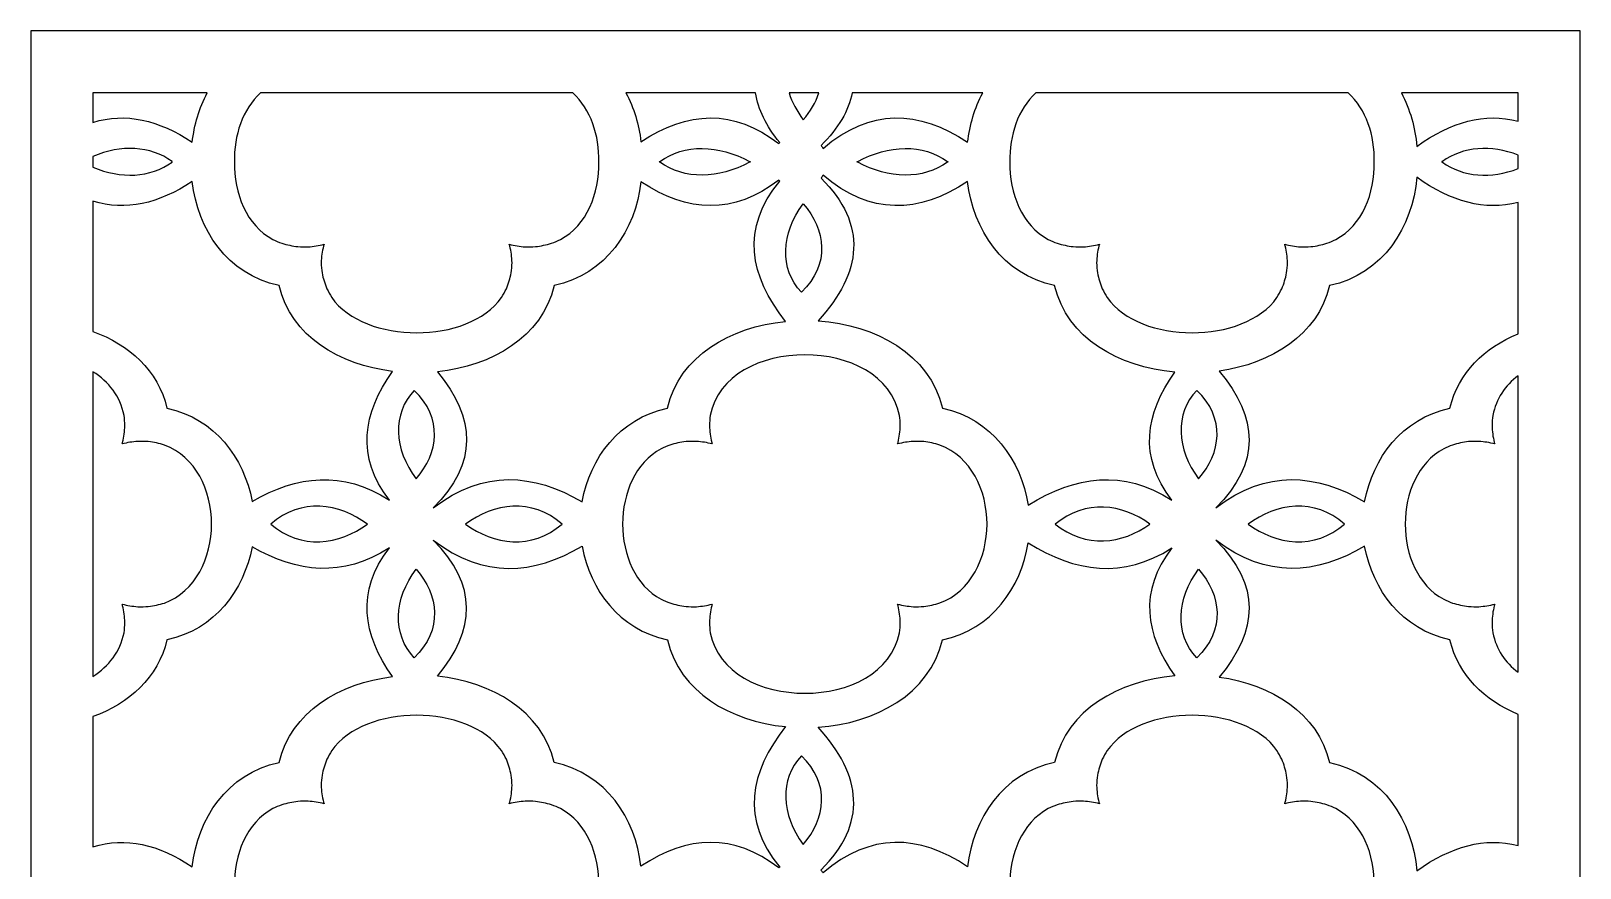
# Model space of a CAD drawing. Header units: centimetres. Extents: x -9.9 to 6, y -14 to 13.8.
# Drawn here: x -9.92 to -2.83, y 10.01 to 13.85 of the extents above; entities that cross this region are included whole.
import ezdxf

# ---------------------------------------------------------------- set-up
doc = ezdxf.new("R2010")
doc.units = ezdxf.units.CM
doc.header["$MEASUREMENT"] = 0
doc.layers.add('layer 1', color=7, linetype='Continuous')

msp = doc.modelspace()

# ---------------------------------------------------------------- linework, layer by layer
at = {"layer": 'layer 1', "color": 177}
for points, knots in [([(-9.92292, 13.84713), (-9.92292, 13.84713), (-2.82795, 13.84713), (-2.82795, 13.84713), (-2.82795, 13.84713), (-2.82795, 13.84713), (-2.82795, -13.96511), (-2.82795, -13.96511), (-2.82795, -13.96511), (-2.82795, -13.96511), (-9.92292, -13.96511), (-9.92292, -13.96511), (-9.92292, -13.96511), (-9.92292, -13.96511), (-9.92292, 13.84713), (-9.92292, 13.84713)], [0, 0, 0, 0, 0.2, 0.2, 0.2, 0.2, 0.4, 0.4, 0.4, 0.4, 0.6, 0.6, 0.6, 0.6, 1, 1, 1, 1]), ([(-9.63911, 13.56333), (-9.63911, 13.56333), (-9.11519, 13.56333), (-9.11519, 13.56333), (-9.11519, 13.56333), (-9.15221, 13.4943), (-9.17522, 13.41681), (-9.18432, 13.33725), (-9.18432, 13.33725), (-9.33778, 13.43964), (-9.48951, 13.47495), (-9.63911, 13.42854), (-9.63911, 13.42854), (-9.63911, 13.42854), (-9.63911, 13.56333), (-9.63911, 13.56333)], [0, 0, 0, 0, 0.2, 0.2, 0.2, 0.2, 0.4, 0.4, 0.4, 0.4, 0.6, 0.6, 0.6, 0.6, 1, 1, 1, 1]), ([(-8.87182, 13.56333), (-8.87182, 13.56333), (-7.44113, 13.56333), (-7.44113, 13.56333), (-7.44113, 13.56333), (-7.3587, 13.48849), (-7.31904, 13.36741), (-7.32233, 13.24771), (-7.32233, 13.24771), (-7.31835, 13.10314), (-7.37696, 12.95656), (-7.49799, 12.89189), (-7.49799, 12.89189), (-7.51144, 12.88549), (-7.52459, 12.87997), (-7.53862, 12.87483), (-7.53862, 12.87483), (-7.56332, 12.86703), (-7.58637, 12.86211), (-7.61225, 12.85904), (-7.61225, 12.85904), (-7.62822, 12.85793), (-7.64348, 12.85755), (-7.65949, 12.85794), (-7.65949, 12.85794), (-7.68493, 12.85976), (-7.70778, 12.86343), (-7.73225, 12.86975), (-7.73225, 12.86975), (-7.73145, 12.86731), (-7.73065, 12.86483), (-7.72989, 12.86235), (-7.72989, 12.86235), (-7.72336, 12.83629), (-7.72017, 12.81228), (-7.71944, 12.78556), (-7.71944, 12.78556), (-7.71986, 12.76961), (-7.72108, 12.75448), (-7.72327, 12.73865), (-7.72327, 12.73865), (-7.72823, 12.71304), (-7.73518, 12.69031), (-7.74551, 12.66607), (-7.74551, 12.66607), (-7.75226, 12.65226), (-7.7594, 12.63937), (-7.76753, 12.62625), (-7.76753, 12.62625), (-7.91711, 12.41029), (-8.39608, 12.41055), (-8.54544, 12.62625), (-8.54544, 12.62625), (-8.55361, 12.63937), (-8.56074, 12.65226), (-8.56747, 12.66607), (-8.56747, 12.66607), (-8.5778, 12.69031), (-8.58476, 12.71304), (-8.58972, 12.73865), (-8.58972, 12.73865), (-8.59189, 12.75448), (-8.59311, 12.76961), (-8.59354, 12.78556), (-8.59354, 12.78556), (-8.59282, 12.81228), (-8.5896, 12.83629), (-8.58311, 12.86235), (-8.58311, 12.86235), (-8.58234, 12.86483), (-8.58154, 12.86731), (-8.58075, 12.86975), (-8.58075, 12.86975), (-8.60519, 12.86343), (-8.62805, 12.85976), (-8.65352, 12.85794), (-8.65352, 12.85794), (-8.66952, 12.85755), (-8.68476, 12.85793), (-8.70074, 12.85904), (-8.70074, 12.85904), (-8.72662, 12.86211), (-8.74967, 12.86703), (-8.77436, 12.87483), (-8.77436, 12.87483), (-8.78839, 12.87997), (-8.80156, 12.88549), (-8.81497, 12.89189), (-8.81497, 12.89189), (-8.9355, 12.95627), (-8.99422, 13.1031), (-8.991, 13.24771), (-8.991, 13.24771), (-8.99366, 13.3674), (-8.95395, 13.4886), (-8.87182, 13.56333)], [0, 0, 0, 0, 0.04, 0.04, 0.04, 0.04, 0.08, 0.08, 0.08, 0.08, 0.12, 0.12, 0.12, 0.12, 0.16, 0.16, 0.16, 0.16, 0.2, 0.2, 0.2, 0.2, 0.24, 0.24, 0.24, 0.24, 0.28, 0.28, 0.28, 0.28, 0.32, 0.32, 0.32, 0.32, 0.36, 0.36, 0.36, 0.36, 0.4, 0.4, 0.4, 0.4, 0.44, 0.44, 0.44, 0.44, 0.48, 0.48, 0.48, 0.48, 0.52, 0.52, 0.52, 0.52, 0.56, 0.56, 0.56, 0.56, 0.6, 0.6, 0.6, 0.6, 0.64, 0.64, 0.64, 0.64, 0.68, 0.68, 0.68, 0.68, 0.72, 0.72, 0.72, 0.72, 0.76, 0.76, 0.76, 0.76, 0.8, 0.8, 0.8, 0.8, 0.84, 0.84, 0.84, 0.84, 0.88, 0.88, 0.88, 0.88, 0.92, 0.92, 0.92, 0.92, 1, 1, 1, 1]), ([(-7.19789, 13.56333), (-7.19789, 13.56333), (-6.60484, 13.56333), (-6.60484, 13.56333), (-6.60484, 13.56333), (-6.59192, 13.48814), (-6.55618, 13.41238), (-6.49329, 13.33591), (-6.49329, 13.33591), (-6.49489, 13.33454), (-6.49645, 13.33313), (-6.49795, 13.33168), (-6.49795, 13.33168), (-6.70421, 13.49161), (-6.91488, 13.481), (-7.12895, 13.33961), (-7.12895, 13.33961), (-7.13822, 13.41835), (-7.16123, 13.49498), (-7.19789, 13.56333)], [0, 0, 0, 0, 0.1666667, 0.1666667, 0.1666667, 0.1666667, 0.3333333, 0.3333333, 0.3333333, 0.3333333, 0.5, 0.5, 0.5, 0.5, 0.6666667, 0.6666667, 0.6666667, 0.6666667, 1, 1, 1, 1]), ([(-6.45054, 13.56333), (-6.45054, 13.56333), (-6.31431, 13.56333), (-6.31431, 13.56333), (-6.31431, 13.56333), (-6.32819, 13.51931), (-6.35282, 13.47726), (-6.38586, 13.43965), (-6.38586, 13.43965), (-6.4155, 13.47936), (-6.4372, 13.52124), (-6.45054, 13.56333)], [0, 0, 0, 0, 0.25, 0.25, 0.25, 0.25, 0.5, 0.5, 0.5, 0.5, 1, 1, 1, 1]), ([(-6.16137, 13.56333), (-6.16137, 13.56333), (-5.56361, 13.56333), (-5.56361, 13.56333), (-5.56361, 13.56333), (-5.60062, 13.4943), (-5.62363, 13.41681), (-5.63273, 13.33725), (-5.63273, 13.33725), (-5.85751, 13.48723), (-6.07858, 13.49325), (-6.2947, 13.3094), (-6.2947, 13.3094), (-6.29753, 13.31387), (-6.30072, 13.31817), (-6.30416, 13.32223), (-6.30416, 13.32223), (-6.22428, 13.40188), (-6.17778, 13.48228), (-6.16137, 13.56333)], [0, 0, 0, 0, 0.1666667, 0.1666667, 0.1666667, 0.1666667, 0.3333333, 0.3333333, 0.3333333, 0.3333333, 0.5, 0.5, 0.5, 0.5, 0.6666667, 0.6666667, 0.6666667, 0.6666667, 1, 1, 1, 1]), ([(-5.32024, 13.56333), (-5.32024, 13.56333), (-3.88956, 13.56333), (-3.88956, 13.56333), (-3.88956, 13.56333), (-3.80713, 13.48849), (-3.76747, 13.36741), (-3.77075, 13.24771), (-3.77075, 13.24771), (-3.76678, 13.10314), (-3.82539, 12.95656), (-3.94642, 12.89189), (-3.94642, 12.89189), (-3.95985, 12.88549), (-3.97299, 12.87997), (-3.98704, 12.87483), (-3.98704, 12.87483), (-4.01174, 12.86703), (-4.03479, 12.86211), (-4.06066, 12.85904), (-4.06066, 12.85904), (-4.07663, 12.85793), (-4.09189, 12.85755), (-4.10792, 12.85794), (-4.10792, 12.85794), (-4.13335, 12.85976), (-4.1562, 12.86343), (-4.18066, 12.86975), (-4.18066, 12.86975), (-4.17984, 12.86731), (-4.17905, 12.86483), (-4.1783, 12.86235), (-4.1783, 12.86235), (-4.17178, 12.83629), (-4.16857, 12.81228), (-4.16784, 12.78556), (-4.16784, 12.78556), (-4.16827, 12.76961), (-4.16949, 12.75448), (-4.17168, 12.73865), (-4.17168, 12.73865), (-4.17663, 12.71304), (-4.18359, 12.69031), (-4.19392, 12.66607), (-4.19392, 12.66607), (-4.20066, 12.65226), (-4.20781, 12.63937), (-4.21595, 12.62625), (-4.21595, 12.62625), (-4.36549, 12.41029), (-4.84449, 12.41055), (-4.99387, 12.62625), (-4.99387, 12.62625), (-5.00201, 12.63937), (-5.00913, 12.65226), (-5.0159, 12.66607), (-5.0159, 12.66607), (-5.02623, 12.69031), (-5.03316, 12.71304), (-5.03814, 12.73865), (-5.03814, 12.73865), (-5.04032, 12.75448), (-5.04152, 12.76961), (-5.04196, 12.78556), (-5.04196, 12.78556), (-5.04124, 12.81228), (-5.03802, 12.83629), (-5.03152, 12.86235), (-5.03152, 12.86235), (-5.03074, 12.86483), (-5.02996, 12.86731), (-5.02916, 12.86975), (-5.02916, 12.86975), (-5.05361, 12.86343), (-5.07646, 12.85976), (-5.1019, 12.85794), (-5.1019, 12.85794), (-5.11793, 12.85755), (-5.13316, 12.85793), (-5.14916, 12.85904), (-5.14916, 12.85904), (-5.17503, 12.86211), (-5.19808, 12.86703), (-5.22277, 12.87483), (-5.22277, 12.87483), (-5.23682, 12.87997), (-5.24994, 12.88549), (-5.2634, 12.89189), (-5.2634, 12.89189), (-5.38391, 12.95627), (-5.44265, 13.1031), (-5.43942, 13.24771), (-5.43942, 13.24771), (-5.44209, 13.3674), (-5.40235, 13.4886), (-5.32024, 13.56333)], [0, 0, 0, 0, 0.04, 0.04, 0.04, 0.04, 0.08, 0.08, 0.08, 0.08, 0.12, 0.12, 0.12, 0.12, 0.16, 0.16, 0.16, 0.16, 0.2, 0.2, 0.2, 0.2, 0.24, 0.24, 0.24, 0.24, 0.28, 0.28, 0.28, 0.28, 0.32, 0.32, 0.32, 0.32, 0.36, 0.36, 0.36, 0.36, 0.4, 0.4, 0.4, 0.4, 0.44, 0.44, 0.44, 0.44, 0.48, 0.48, 0.48, 0.48, 0.52, 0.52, 0.52, 0.52, 0.56, 0.56, 0.56, 0.56, 0.6, 0.6, 0.6, 0.6, 0.64, 0.64, 0.64, 0.64, 0.68, 0.68, 0.68, 0.68, 0.72, 0.72, 0.72, 0.72, 0.76, 0.76, 0.76, 0.76, 0.8, 0.8, 0.8, 0.8, 0.84, 0.84, 0.84, 0.84, 0.88, 0.88, 0.88, 0.88, 0.92, 0.92, 0.92, 0.92, 1, 1, 1, 1]), ([(-3.64627, 13.56333), (-3.64627, 13.56333), (-3.11175, 13.56333), (-3.11175, 13.56333), (-3.11175, 13.56333), (-3.11175, 13.56333), (-3.11175, 13.43378), (-3.11175, 13.43378), (-3.11175, 13.43378), (-3.2642, 13.47427), (-3.41879, 13.43071), (-3.5752, 13.31854), (-3.5752, 13.31854), (-3.58265, 13.40464), (-3.60636, 13.48891), (-3.64627, 13.56333)], [0, 0, 0, 0, 0.2, 0.2, 0.2, 0.2, 0.4, 0.4, 0.4, 0.4, 0.6, 0.6, 0.6, 0.6, 1, 1, 1, 1]), ([(-9.63911, 13.22303), (-9.63911, 13.22303), (-9.63911, 13.27245), (-9.63911, 13.27245), (-9.63911, 13.27245), (-9.51168, 13.32674), (-9.37461, 13.32155), (-9.27672, 13.24876), (-9.27672, 13.24876), (-9.27567, 13.24819), (-9.27596, 13.24724), (-9.27674, 13.24667), (-9.27674, 13.24667), (-9.37461, 13.17389), (-9.51169, 13.16875), (-9.63911, 13.22303)], [0, 0, 0, 0, 0.2, 0.2, 0.2, 0.2, 0.4, 0.4, 0.4, 0.4, 0.6, 0.6, 0.6, 0.6, 1, 1, 1, 1]), ([(-6.62832, 13.24876), (-6.62832, 13.24876), (-6.63201, 13.24876), (-6.63201, 13.24876), (-6.63201, 13.24876), (-6.77203, 13.32693), (-6.93224, 13.33084), (-7.04261, 13.24876), (-7.04261, 13.24876), (-7.04261, 13.24876), (-7.04541, 13.24876), (-7.04541, 13.24876), (-7.04541, 13.24876), (-7.04496, 13.2484), (-7.04448, 13.24806), (-7.04401, 13.24771), (-7.04401, 13.24771), (-7.04448, 13.24738), (-7.04496, 13.24703), (-7.04541, 13.24667), (-7.04541, 13.24667), (-7.04541, 13.24667), (-7.0426, 13.24667), (-7.0426, 13.24667), (-7.0426, 13.24667), (-6.93224, 13.16461), (-6.77206, 13.1685), (-6.63205, 13.24667), (-6.63205, 13.24667), (-6.63205, 13.24667), (-6.62832, 13.24667), (-6.62832, 13.24667), (-6.62832, 13.24667), (-6.62893, 13.24703), (-6.62956, 13.24738), (-6.63017, 13.24771), (-6.63017, 13.24771), (-6.62956, 13.24806), (-6.62893, 13.2484), (-6.62832, 13.24876)], [0, 0, 0, 0, 0.0909091, 0.0909091, 0.0909091, 0.0909091, 0.1818182, 0.1818182, 0.1818182, 0.1818182, 0.2727273, 0.2727273, 0.2727273, 0.2727273, 0.3636364, 0.3636364, 0.3636364, 0.3636364, 0.4545455, 0.4545455, 0.4545455, 0.4545455, 0.5454545, 0.5454545, 0.5454545, 0.5454545, 0.6363636, 0.6363636, 0.6363636, 0.6363636, 0.7272727, 0.7272727, 0.7272727, 0.7272727, 0.8181818, 0.8181818, 0.8181818, 0.8181818, 1, 1, 1, 1]), ([(-5.72236, 13.24876), (-5.72236, 13.24876), (-5.72516, 13.24876), (-5.72516, 13.24876), (-5.72516, 13.24876), (-5.83553, 13.33084), (-5.99572, 13.32693), (-6.13573, 13.24876), (-6.13573, 13.24876), (-6.13573, 13.24876), (-6.13945, 13.24876), (-6.13945, 13.24876), (-6.13945, 13.24876), (-6.13884, 13.2484), (-6.13821, 13.24806), (-6.13758, 13.24771), (-6.13758, 13.24771), (-6.13821, 13.24738), (-6.13884, 13.24703), (-6.13945, 13.24667), (-6.13945, 13.24667), (-6.13945, 13.24667), (-6.13572, 13.24667), (-6.13572, 13.24667), (-6.13572, 13.24667), (-5.99569, 13.1685), (-5.83553, 13.16461), (-5.72517, 13.24667), (-5.72517, 13.24667), (-5.72517, 13.24667), (-5.72236, 13.24667), (-5.72236, 13.24667), (-5.72236, 13.24667), (-5.72281, 13.24703), (-5.72329, 13.24738), (-5.72377, 13.24771), (-5.72377, 13.24771), (-5.72329, 13.24806), (-5.72281, 13.2484), (-5.72236, 13.24876)], [0, 0, 0, 0, 0.0909091, 0.0909091, 0.0909091, 0.0909091, 0.1818182, 0.1818182, 0.1818182, 0.1818182, 0.2727273, 0.2727273, 0.2727273, 0.2727273, 0.3636364, 0.3636364, 0.3636364, 0.3636364, 0.4545455, 0.4545455, 0.4545455, 0.4545455, 0.5454545, 0.5454545, 0.5454545, 0.5454545, 0.6363636, 0.6363636, 0.6363636, 0.6363636, 0.7272727, 0.7272727, 0.7272727, 0.7272727, 0.8181818, 0.8181818, 0.8181818, 0.8181818, 1, 1, 1, 1]), ([(-3.11175, 13.27885), (-3.11175, 13.27885), (-3.11175, 13.21665), (-3.11175, 13.21665), (-3.11175, 13.21665), (-3.23461, 13.16931), (-3.36443, 13.17689), (-3.45828, 13.24667), (-3.45828, 13.24667), (-3.45828, 13.24667), (-3.46109, 13.24667), (-3.46109, 13.24667), (-3.46109, 13.24667), (-3.46061, 13.24703), (-3.46016, 13.24738), (-3.45968, 13.24771), (-3.45968, 13.24771), (-3.46016, 13.24806), (-3.46061, 13.2484), (-3.46109, 13.24876), (-3.46109, 13.24876), (-3.46109, 13.24876), (-3.45829, 13.24876), (-3.45829, 13.24876), (-3.45829, 13.24876), (-3.36445, 13.31856), (-3.23461, 13.32619), (-3.11175, 13.27885)], [0, 0, 0, 0, 0.125, 0.125, 0.125, 0.125, 0.25, 0.25, 0.25, 0.25, 0.375, 0.375, 0.375, 0.375, 0.5, 0.5, 0.5, 0.5, 0.625, 0.625, 0.625, 0.625, 0.75, 0.75, 0.75, 0.75, 1, 1, 1, 1]), ([(-9.63911, 12.47077), (-9.63911, 12.47077), (-9.63911, 13.06693), (-9.63911, 13.06693), (-9.63911, 13.06693), (-9.48951, 13.02052), (-9.33778, 13.05577), (-9.18432, 13.15816), (-9.18432, 13.15816), (-9.15909, 12.93739), (-9.0264, 12.73262), (-8.7861, 12.68027), (-8.7861, 12.68027), (-8.73191, 12.44827), (-8.51, 12.31722), (-8.26633, 12.28718), (-8.26633, 12.28718), (-8.40393, 12.09402), (-8.43517, 11.89815), (-8.28145, 11.69758), (-8.28145, 11.69758), (-8.49518, 11.83541), (-8.70396, 11.81114), (-8.90987, 11.69209), (-8.90987, 11.69209), (-8.94857, 11.89262), (-9.07863, 12.07056), (-9.30026, 12.11886), (-9.30026, 12.11886), (-9.34075, 12.29223), (-9.47361, 12.40953), (-9.63911, 12.47077)], [0, 0, 0, 0, 0.1111111, 0.1111111, 0.1111111, 0.1111111, 0.2222222, 0.2222222, 0.2222222, 0.2222222, 0.3333333, 0.3333333, 0.3333333, 0.3333333, 0.4444444, 0.4444444, 0.4444444, 0.4444444, 0.5555556, 0.5555556, 0.5555556, 0.5555556, 0.6666667, 0.6666667, 0.6666667, 0.6666667, 0.7777778, 0.7777778, 0.7777778, 0.7777778, 1, 1, 1, 1]), ([(-6.46705, 12.51653), (-6.71869, 12.49139), (-6.9518, 12.35891), (-7.0079, 12.11886), (-7.0079, 12.11886), (-7.23025, 12.07041), (-7.36046, 11.89143), (-7.39864, 11.69005), (-7.39864, 11.69005), (-7.62168, 11.82019), (-7.84807, 11.83948), (-8.08039, 11.66248), (-8.08039, 11.66248), (-7.87442, 11.8658), (-7.88615, 12.07386), (-8.06157, 12.28551), (-8.06157, 12.28551), (-7.8121, 12.312), (-7.58218, 12.44352), (-7.52689, 12.68027), (-7.52689, 12.68027), (-7.28745, 12.73246), (-7.15484, 12.93595), (-7.12895, 13.15581), (-7.12895, 13.15581), (-6.91488, 13.0144), (-6.70421, 13.00382), (-6.49795, 13.16375), (-6.49795, 13.16375), (-6.49645, 13.16229), (-6.49489, 13.16087), (-6.49329, 13.15951), (-6.49329, 13.15951), (-6.67353, 12.94037), (-6.63079, 12.72691), (-6.46705, 12.51653)], [0, 0, 0, 0, 0.1, 0.1, 0.1, 0.1, 0.2, 0.2, 0.2, 0.2, 0.3, 0.3, 0.3, 0.3, 0.4, 0.4, 0.4, 0.4, 0.5, 0.5, 0.5, 0.5, 0.6, 0.6, 0.6, 0.6, 0.7, 0.7, 0.7, 0.7, 0.8, 0.8, 0.8, 0.8, 1, 1, 1, 1]), ([(-4.68435, 12.2839), (-4.81997, 12.09182), (-4.84998, 11.89702), (-4.69716, 11.69758), (-4.69716, 11.69758), (-4.92105, 11.84201), (-5.13961, 11.80846), (-5.35508, 11.67435), (-5.35508, 11.67435), (-5.3894, 11.88209), (-5.52052, 12.06915), (-5.74867, 12.11886), (-5.74867, 12.11886), (-5.80681, 12.36785), (-6.05553, 12.50117), (-6.31778, 12.51891), (-6.31778, 12.51891), (-6.11554, 12.74131), (-6.09023, 12.95987), (-6.30416, 13.17319), (-6.30416, 13.17319), (-6.30072, 13.17725), (-6.29753, 13.18157), (-6.2947, 13.186), (-6.2947, 13.186), (-6.07858, 13.00215), (-5.85751, 13.00819), (-5.63273, 13.15816), (-5.63273, 13.15816), (-5.6075, 12.93739), (-5.47481, 12.73262), (-5.23453, 12.68027), (-5.23453, 12.68027), (-5.17807, 12.43863), (-4.93973, 12.3065), (-4.68435, 12.2839)], [0, 0, 0, 0, 0.1, 0.1, 0.1, 0.1, 0.2, 0.2, 0.2, 0.2, 0.3, 0.3, 0.3, 0.3, 0.4, 0.4, 0.4, 0.4, 0.5, 0.5, 0.5, 0.5, 0.6, 0.6, 0.6, 0.6, 0.7, 0.7, 0.7, 0.7, 0.8, 0.8, 0.8, 0.8, 1, 1, 1, 1]), ([(-3.11175, 13.06169), (-3.11175, 13.06169), (-3.11175, 12.46015), (-3.11175, 12.46015), (-3.11175, 12.46015), (-3.26457, 12.39647), (-3.38531, 12.2827), (-3.42358, 12.11886), (-3.42358, 12.11886), (-3.64592, 12.07041), (-3.77613, 11.89143), (-3.81432, 11.69005), (-3.81432, 11.69005), (-4.03736, 11.82019), (-4.26375, 11.83948), (-4.49609, 11.66248), (-4.49609, 11.66248), (-4.28892, 11.86694), (-4.302, 12.07626), (-4.48029, 12.28915), (-4.48029, 12.28915), (-4.2425, 12.32262), (-4.02838, 12.45295), (-3.97528, 12.68027), (-3.97528, 12.68027), (-3.72821, 12.73409), (-3.59491, 12.94907), (-3.5752, 13.17689), (-3.5752, 13.17689), (-3.41879, 13.06472), (-3.2642, 13.02121), (-3.11175, 13.06169)], [0, 0, 0, 0, 0.1111111, 0.1111111, 0.1111111, 0.1111111, 0.2222222, 0.2222222, 0.2222222, 0.2222222, 0.3333333, 0.3333333, 0.3333333, 0.3333333, 0.4444444, 0.4444444, 0.4444444, 0.4444444, 0.5555556, 0.5555556, 0.5555556, 0.5555556, 0.6666667, 0.6666667, 0.6666667, 0.6666667, 0.7777778, 0.7777778, 0.7777778, 0.7777778, 1, 1, 1, 1]), ([(-6.38586, 13.05577), (-6.48767, 12.91939), (-6.49568, 12.75719), (-6.39391, 12.65027), (-6.39391, 12.65027), (-6.26128, 12.77746), (-6.28272, 12.93843), (-6.38586, 13.05577)], [0, 0, 0, 0, 0.3333333, 0.3333333, 0.3333333, 0.3333333, 1, 1, 1, 1]), ([(-7.21291, 11.58818), (-7.21303, 11.72909), (-7.15434, 11.87006), (-7.03676, 11.93288), (-7.03676, 11.93288), (-7.02333, 11.93927), (-7.01018, 11.94481), (-6.99614, 11.94996), (-6.99614, 11.94996), (-6.97145, 11.95772), (-6.9484, 11.96262), (-6.92252, 11.96569), (-6.92252, 11.96569), (-6.90656, 11.96683), (-6.89131, 11.96718), (-6.87527, 11.9668), (-6.87527, 11.9668), (-6.84983, 11.96501), (-6.82699, 11.96133), (-6.80254, 11.955), (-6.80254, 11.955), (-6.80334, 11.95745), (-6.80412, 11.95992), (-6.80489, 11.96244), (-6.80489, 11.96244), (-6.8114, 11.98848), (-6.8146, 12.01247), (-6.81535, 12.03923), (-6.81535, 12.03923), (-6.8149, 12.05513), (-6.81368, 12.07028), (-6.81152, 12.08609), (-6.81152, 12.08609), (-6.73992, 12.45594), (-6.01663, 12.45594), (-5.94505, 12.08609), (-5.94505, 12.08609), (-5.94286, 12.07028), (-5.94165, 12.05513), (-5.94122, 12.03923), (-5.94122, 12.03923), (-5.94194, 12.01247), (-5.94517, 11.98848), (-5.95168, 11.96244), (-5.95168, 11.96244), (-5.95245, 11.95992), (-5.95323, 11.95745), (-5.95402, 11.955), (-5.95402, 11.955), (-5.92958, 11.96133), (-5.90674, 11.96501), (-5.88128, 11.9668), (-5.88128, 11.9668), (-5.86526, 11.96718), (-5.85001, 11.96683), (-5.83403, 11.96569), (-5.83403, 11.96569), (-5.80817, 11.96262), (-5.78512, 11.95772), (-5.7604, 11.94996), (-5.7604, 11.94996), (-5.61661, 11.89722), (-5.54459, 11.74256), (-5.54393, 11.58818), (-5.54393, 11.58818), (-5.54459, 11.43378), (-5.61661, 11.27912), (-5.7604, 11.22639), (-5.7604, 11.22639), (-5.78512, 11.21859), (-5.80817, 11.21372), (-5.83403, 11.21065), (-5.83403, 11.21065), (-5.85001, 11.20951), (-5.86526, 11.20916), (-5.88128, 11.20954), (-5.88128, 11.20954), (-5.90674, 11.21134), (-5.92958, 11.21501), (-5.95402, 11.22134), (-5.95402, 11.22134), (-5.95323, 11.21888), (-5.95245, 11.21641), (-5.95168, 11.21391), (-5.95168, 11.21391), (-5.94517, 11.18786), (-5.94194, 11.16388), (-5.94122, 11.13713), (-5.94122, 11.13713), (-5.94165, 11.12122), (-5.94286, 11.10607), (-5.94505, 11.09025), (-5.94505, 11.09025), (-6.01663, 10.72039), (-6.73992, 10.72039), (-6.81152, 11.09025), (-6.81152, 11.09025), (-6.81368, 11.10607), (-6.8149, 11.12122), (-6.81535, 11.13713), (-6.81535, 11.13713), (-6.8146, 11.16388), (-6.8114, 11.18786), (-6.80489, 11.21391), (-6.80489, 11.21391), (-6.80412, 11.21641), (-6.80334, 11.21888), (-6.80254, 11.22134), (-6.80254, 11.22134), (-6.82699, 11.21501), (-6.84983, 11.21134), (-6.87527, 11.20954), (-6.87527, 11.20954), (-6.89131, 11.20916), (-6.90656, 11.20951), (-6.92252, 11.21065), (-6.92252, 11.21065), (-6.9484, 11.21372), (-6.97145, 11.21859), (-6.99614, 11.22639), (-6.99614, 11.22639), (-7.01018, 11.23154), (-7.02333, 11.23708), (-7.03676, 11.24346), (-7.03676, 11.24346), (-7.15434, 11.30628), (-7.21303, 11.44725), (-7.21291, 11.58818)], [0, 0, 0, 0, 0.030303, 0.030303, 0.030303, 0.030303, 0.0606061, 0.0606061, 0.0606061, 0.0606061, 0.0909091, 0.0909091, 0.0909091, 0.0909091, 0.1212121, 0.1212121, 0.1212121, 0.1212121, 0.1515152, 0.1515152, 0.1515152, 0.1515152, 0.1818182, 0.1818182, 0.1818182, 0.1818182, 0.2121212, 0.2121212, 0.2121212, 0.2121212, 0.2424242, 0.2424242, 0.2424242, 0.2424242, 0.2727273, 0.2727273, 0.2727273, 0.2727273, 0.3030303, 0.3030303, 0.3030303, 0.3030303, 0.3333333, 0.3333333, 0.3333333, 0.3333333, 0.3636364, 0.3636364, 0.3636364, 0.3636364, 0.3939394, 0.3939394, 0.3939394, 0.3939394, 0.4242424, 0.4242424, 0.4242424, 0.4242424, 0.4545455, 0.4545455, 0.4545455, 0.4545455, 0.4848485, 0.4848485, 0.4848485, 0.4848485, 0.5151515, 0.5151515, 0.5151515, 0.5151515, 0.5454545, 0.5454545, 0.5454545, 0.5454545, 0.5757576, 0.5757576, 0.5757576, 0.5757576, 0.6060606, 0.6060606, 0.6060606, 0.6060606, 0.6363636, 0.6363636, 0.6363636, 0.6363636, 0.6666667, 0.6666667, 0.6666667, 0.6666667, 0.6969697, 0.6969697, 0.6969697, 0.6969697, 0.7272727, 0.7272727, 0.7272727, 0.7272727, 0.7575758, 0.7575758, 0.7575758, 0.7575758, 0.7878788, 0.7878788, 0.7878788, 0.7878788, 0.8181818, 0.8181818, 0.8181818, 0.8181818, 0.8484848, 0.8484848, 0.8484848, 0.8484848, 0.8787879, 0.8787879, 0.8787879, 0.8787879, 0.9090909, 0.9090909, 0.9090909, 0.9090909, 0.9393939, 0.9393939, 0.9393939, 0.9393939, 1, 1, 1, 1]), ([(-9.63911, 10.89024), (-9.63911, 10.89024), (-9.63911, 12.28616), (-9.63911, 12.28616), (-9.63911, 12.28616), (-9.56676, 12.2401), (-9.51354, 12.1734), (-9.49664, 12.08611), (-9.49664, 12.08611), (-9.49447, 12.07029), (-9.49322, 12.05515), (-9.4928, 12.03924), (-9.4928, 12.03924), (-9.49354, 12.01248), (-9.49675, 11.9885), (-9.50327, 11.96246), (-9.50327, 11.96246), (-9.50403, 11.95996), (-9.50481, 11.95748), (-9.50561, 11.95503), (-9.50561, 11.95503), (-9.48116, 11.96135), (-9.45832, 11.96503), (-9.43287, 11.96682), (-9.43287, 11.96682), (-9.41684, 11.9672), (-9.4016, 11.96686), (-9.38561, 11.96572), (-9.38561, 11.96572), (-9.35975, 11.96264), (-9.3367, 11.95777), (-9.312, 11.94998), (-9.312, 11.94998), (-9.16818, 11.89723), (-9.09618, 11.74258), (-9.09553, 11.58818), (-9.09553, 11.58818), (-9.09618, 11.43376), (-9.16818, 11.27911), (-9.312, 11.22637), (-9.312, 11.22637), (-9.3367, 11.21858), (-9.35975, 11.21369), (-9.38561, 11.21063), (-9.38561, 11.21063), (-9.4016, 11.20949), (-9.41684, 11.20915), (-9.43287, 11.20952), (-9.43287, 11.20952), (-9.45832, 11.21131), (-9.48116, 11.215), (-9.50561, 11.22132), (-9.50561, 11.22132), (-9.50481, 11.21886), (-9.50403, 11.21638), (-9.50327, 11.21389), (-9.50327, 11.21389), (-9.49675, 11.18784), (-9.49354, 11.16386), (-9.4928, 11.13711), (-9.4928, 11.13711), (-9.49322, 11.12119), (-9.49447, 11.10603), (-9.49664, 11.09023), (-9.49664, 11.09023), (-9.51354, 11.00294), (-9.56676, 10.9363), (-9.63911, 10.89024)], [0, 0, 0, 0, 0.0555556, 0.0555556, 0.0555556, 0.0555556, 0.1111111, 0.1111111, 0.1111111, 0.1111111, 0.1666667, 0.1666667, 0.1666667, 0.1666667, 0.2222222, 0.2222222, 0.2222222, 0.2222222, 0.2777778, 0.2777778, 0.2777778, 0.2777778, 0.3333333, 0.3333333, 0.3333333, 0.3333333, 0.3888889, 0.3888889, 0.3888889, 0.3888889, 0.4444444, 0.4444444, 0.4444444, 0.4444444, 0.5, 0.5, 0.5, 0.5, 0.5555556, 0.5555556, 0.5555556, 0.5555556, 0.6111111, 0.6111111, 0.6111111, 0.6111111, 0.6666667, 0.6666667, 0.6666667, 0.6666667, 0.7222222, 0.7222222, 0.7222222, 0.7222222, 0.7777778, 0.7777778, 0.7777778, 0.7777778, 0.8333333, 0.8333333, 0.8333333, 0.8333333, 0.8888889, 0.8888889, 0.8888889, 0.8888889, 1, 1, 1, 1]), ([(-3.11175, 12.26734), (-3.11175, 12.26734), (-3.11175, 10.90906), (-3.11175, 10.90906), (-3.11175, 10.90906), (-3.17023, 10.95382), (-3.21246, 11.01419), (-3.22717, 11.09022), (-3.22717, 11.09022), (-3.22935, 11.10603), (-3.23058, 11.12118), (-3.231, 11.13711), (-3.231, 11.13711), (-3.23028, 11.16386), (-3.22706, 11.18784), (-3.22057, 11.21389), (-3.22057, 11.21389), (-3.2198, 11.21638), (-3.219, 11.21886), (-3.21822, 11.2213), (-3.21822, 11.2213), (-3.24267, 11.215), (-3.26551, 11.21131), (-3.29096, 11.20951), (-3.29096, 11.20951), (-3.30699, 11.20913), (-3.32224, 11.20949), (-3.33822, 11.21061), (-3.33822, 11.21061), (-3.36407, 11.21369), (-3.38713, 11.21858), (-3.41184, 11.22635), (-3.41184, 11.22635), (-3.42586, 11.23152), (-3.43901, 11.23704), (-3.45246, 11.24344), (-3.45246, 11.24344), (-3.57004, 11.30626), (-3.62871, 11.44724), (-3.62859, 11.58818), (-3.62859, 11.58818), (-3.62871, 11.72909), (-3.57004, 11.87008), (-3.45246, 11.9329), (-3.45246, 11.9329), (-3.43901, 11.9393), (-3.42586, 11.94483), (-3.41184, 11.94999), (-3.41184, 11.94999), (-3.38713, 11.95777), (-3.36407, 11.96267), (-3.33822, 11.96573), (-3.33822, 11.96573), (-3.32224, 11.96686), (-3.30699, 11.96722), (-3.29096, 11.96683), (-3.29096, 11.96683), (-3.26551, 11.96503), (-3.24267, 11.96135), (-3.21822, 11.95504), (-3.21822, 11.95504), (-3.219, 11.95748), (-3.2198, 11.95996), (-3.22057, 11.96246), (-3.22057, 11.96246), (-3.22706, 11.9885), (-3.23028, 12.01248), (-3.231, 12.03924), (-3.231, 12.03924), (-3.23058, 12.05517), (-3.22935, 12.07032), (-3.22717, 12.08613), (-3.22717, 12.08613), (-3.21246, 12.16217), (-3.17023, 12.22258), (-3.11175, 12.26734)], [0, 0, 0, 0, 0.05, 0.05, 0.05, 0.05, 0.1, 0.1, 0.1, 0.1, 0.15, 0.15, 0.15, 0.15, 0.2, 0.2, 0.2, 0.2, 0.25, 0.25, 0.25, 0.25, 0.3, 0.3, 0.3, 0.3, 0.35, 0.35, 0.35, 0.35, 0.4, 0.4, 0.4, 0.4, 0.45, 0.45, 0.45, 0.45, 0.5, 0.5, 0.5, 0.5, 0.55, 0.55, 0.55, 0.55, 0.6, 0.6, 0.6, 0.6, 0.65, 0.65, 0.65, 0.65, 0.7, 0.7, 0.7, 0.7, 0.75, 0.75, 0.75, 0.75, 0.8, 0.8, 0.8, 0.8, 0.85, 0.85, 0.85, 0.85, 0.9, 0.9, 0.9, 0.9, 1, 1, 1, 1]), ([(-8.15923, 11.7951), (-8.26103, 11.9315), (-8.26906, 12.09367), (-8.16727, 12.20059), (-8.16727, 12.20059), (-8.03466, 12.07339), (-8.05608, 11.91244), (-8.15923, 11.7951)], [0, 0, 0, 0, 0.3333333, 0.3333333, 0.3333333, 0.3333333, 1, 1, 1, 1]), ([(-4.57492, 11.7951), (-4.6767, 11.9315), (-4.68476, 12.09367), (-4.58295, 12.20059), (-4.58295, 12.20059), (-4.45034, 12.07339), (-4.47178, 11.91244), (-4.57492, 11.7951)], [0, 0, 0, 0, 0.3333333, 0.3333333, 0.3333333, 0.3333333, 1, 1, 1, 1]), ([(-8.82423, 11.58818), (-8.68559, 11.70983), (-8.51015, 11.68281), (-8.38226, 11.58818), (-8.38226, 11.58818), (-8.51015, 11.49353), (-8.68559, 11.46651), (-8.82423, 11.58818)], [0, 0, 0, 0, 0.3333333, 0.3333333, 0.3333333, 0.3333333, 1, 1, 1, 1]), ([(-7.93225, 11.58818), (-7.80436, 11.68281), (-7.62891, 11.70983), (-7.49029, 11.58818), (-7.49029, 11.58818), (-7.62891, 11.46651), (-7.80436, 11.49353), (-7.93225, 11.58818)], [0, 0, 0, 0, 0.3333333, 0.3333333, 0.3333333, 0.3333333, 1, 1, 1, 1]), ([(-4.34793, 11.58818), (-4.22002, 11.68281), (-4.04458, 11.70983), (-3.90596, 11.58818), (-3.90596, 11.58818), (-4.04458, 11.46651), (-4.22002, 11.49353), (-4.34793, 11.58818)], [0, 0, 0, 0, 0.3333333, 0.3333333, 0.3333333, 0.3333333, 1, 1, 1, 1]), ([(-5.23124, 11.58818), (-5.09404, 11.70159), (-4.92319, 11.68084), (-4.79793, 11.58818), (-4.79793, 11.58818), (-4.92319, 11.4955), (-5.09404, 11.47475), (-5.23124, 11.58818)], [0, 0, 0, 0, 0.3333333, 0.3333333, 0.3333333, 0.3333333, 1, 1, 1, 1]), ([(-6.46705, 10.65982), (-6.71869, 10.68493), (-6.9518, 10.81741), (-7.0079, 11.05747), (-7.0079, 11.05747), (-7.23025, 11.10593), (-7.36046, 11.28491), (-7.39864, 11.48628), (-7.39864, 11.48628), (-7.62168, 11.35616), (-7.84807, 11.33686), (-8.08039, 11.51386), (-8.08039, 11.51386), (-7.87442, 11.31055), (-7.88615, 11.10249), (-8.06157, 10.89084), (-8.06157, 10.89084), (-7.8121, 10.86434), (-7.58218, 10.73284), (-7.52689, 10.49607), (-7.52689, 10.49607), (-7.28745, 10.44389), (-7.15484, 10.24041), (-7.12895, 10.02053), (-7.12895, 10.02053), (-6.91488, 10.16194), (-6.70421, 10.17254), (-6.49795, 10.0126), (-6.49795, 10.0126), (-6.49645, 10.01405), (-6.49489, 10.01546), (-6.49329, 10.01683), (-6.49329, 10.01683), (-6.67353, 10.23599), (-6.63079, 10.44943), (-6.46705, 10.65982)], [0, 0, 0, 0, 0.1, 0.1, 0.1, 0.1, 0.2, 0.2, 0.2, 0.2, 0.3, 0.3, 0.3, 0.3, 0.4, 0.4, 0.4, 0.4, 0.5, 0.5, 0.5, 0.5, 0.6, 0.6, 0.6, 0.6, 0.7, 0.7, 0.7, 0.7, 0.8, 0.8, 0.8, 0.8, 1, 1, 1, 1]), ([(-4.68435, 10.89244), (-4.81997, 11.08452), (-4.84998, 11.27932), (-4.69716, 11.47877), (-4.69716, 11.47877), (-4.92105, 11.33435), (-5.13961, 11.36788), (-5.35508, 11.50199), (-5.35508, 11.50199), (-5.3894, 11.29425), (-5.52052, 11.10719), (-5.74867, 11.05747), (-5.74867, 11.05747), (-5.80681, 10.8085), (-6.05553, 10.67518), (-6.31778, 10.65744), (-6.31778, 10.65744), (-6.11554, 10.43503), (-6.09023, 10.21647), (-6.30416, 10.00315), (-6.30416, 10.00315), (-6.30072, 9.99909), (-6.29753, 9.99479), (-6.2947, 9.99034), (-6.2947, 9.99034), (-6.07858, 10.17418), (-5.85751, 10.16815), (-5.63273, 10.01817), (-5.63273, 10.01817), (-5.6075, 10.23895), (-5.47481, 10.44372), (-5.23453, 10.49607), (-5.23453, 10.49607), (-5.17807, 10.73771), (-4.93973, 10.86984), (-4.68435, 10.89244)], [0, 0, 0, 0, 0.1, 0.1, 0.1, 0.1, 0.2, 0.2, 0.2, 0.2, 0.3, 0.3, 0.3, 0.3, 0.4, 0.4, 0.4, 0.4, 0.5, 0.5, 0.5, 0.5, 0.6, 0.6, 0.6, 0.6, 0.7, 0.7, 0.7, 0.7, 0.8, 0.8, 0.8, 0.8, 1, 1, 1, 1]), ([(-3.11175, 10.71625), (-3.11175, 10.71625), (-3.11175, 10.11471), (-3.11175, 10.11471), (-3.11175, 10.11471), (-3.2642, 10.15518), (-3.41879, 10.11164), (-3.5752, 9.99945), (-3.5752, 9.99945), (-3.59491, 10.22727), (-3.72821, 10.44223), (-3.97528, 10.49607), (-3.97528, 10.49607), (-4.02838, 10.7234), (-4.2425, 10.85372), (-4.48029, 10.88718), (-4.48029, 10.88718), (-4.302, 11.10008), (-4.28892, 11.30939), (-4.49609, 11.51386), (-4.49609, 11.51386), (-4.26375, 11.33686), (-4.03736, 11.35616), (-3.81432, 11.48628), (-3.81432, 11.48628), (-3.77613, 11.28491), (-3.64592, 11.10593), (-3.42358, 11.05747), (-3.42358, 11.05747), (-3.38531, 10.89362), (-3.26457, 10.77993), (-3.11175, 10.71625)], [0, 0, 0, 0, 0.1111111, 0.1111111, 0.1111111, 0.1111111, 0.2222222, 0.2222222, 0.2222222, 0.2222222, 0.3333333, 0.3333333, 0.3333333, 0.3333333, 0.4444444, 0.4444444, 0.4444444, 0.4444444, 0.5555556, 0.5555556, 0.5555556, 0.5555556, 0.6666667, 0.6666667, 0.6666667, 0.6666667, 0.7777778, 0.7777778, 0.7777778, 0.7777778, 1, 1, 1, 1]), ([(-9.63911, 10.10946), (-9.63911, 10.10946), (-9.63911, 10.70564), (-9.63911, 10.70564), (-9.63911, 10.70564), (-9.47361, 10.76688), (-9.34075, 10.88411), (-9.30026, 11.05747), (-9.30026, 11.05747), (-9.07863, 11.10578), (-8.94857, 11.28372), (-8.90987, 11.48425), (-8.90987, 11.48425), (-8.70396, 11.36521), (-8.49518, 11.34094), (-8.28145, 11.47877), (-8.28145, 11.47877), (-8.43517, 11.27819), (-8.40393, 11.08232), (-8.26633, 10.88916), (-8.26633, 10.88916), (-8.51, 10.85909), (-8.73191, 10.72807), (-8.7861, 10.49607), (-8.7861, 10.49607), (-9.0264, 10.44372), (-9.15909, 10.23895), (-9.18432, 10.01817), (-9.18432, 10.01817), (-9.33778, 10.12056), (-9.48951, 10.15586), (-9.63911, 10.10946)], [0, 0, 0, 0, 0.1111111, 0.1111111, 0.1111111, 0.1111111, 0.2222222, 0.2222222, 0.2222222, 0.2222222, 0.3333333, 0.3333333, 0.3333333, 0.3333333, 0.4444444, 0.4444444, 0.4444444, 0.4444444, 0.5555556, 0.5555556, 0.5555556, 0.5555556, 0.6666667, 0.6666667, 0.6666667, 0.6666667, 0.7777778, 0.7777778, 0.7777778, 0.7777778, 1, 1, 1, 1]), ([(-8.15923, 11.38126), (-8.26103, 11.24486), (-8.26906, 11.08267), (-8.16727, 10.97577), (-8.16727, 10.97577), (-8.03466, 11.10297), (-8.05608, 11.26391), (-8.15923, 11.38126)], [0, 0, 0, 0, 0.3333333, 0.3333333, 0.3333333, 0.3333333, 1, 1, 1, 1]), ([(-4.57492, 11.38126), (-4.6767, 11.24486), (-4.68476, 11.08267), (-4.58295, 10.97577), (-4.58295, 10.97577), (-4.45034, 11.10297), (-4.47178, 11.26391), (-4.57492, 11.38126)], [0, 0, 0, 0, 0.3333333, 0.3333333, 0.3333333, 0.3333333, 1, 1, 1, 1]), ([(-8.991, 9.92863), (-8.99422, 10.07325), (-8.9355, 10.22007), (-8.81497, 10.28445), (-8.81497, 10.28445), (-8.80156, 10.29085), (-8.78839, 10.29637), (-8.77436, 10.30153), (-8.77436, 10.30153), (-8.74967, 10.3093), (-8.72662, 10.31423), (-8.70074, 10.31728), (-8.70074, 10.31728), (-8.68476, 10.31843), (-8.66952, 10.31876), (-8.65352, 10.3184), (-8.65352, 10.3184), (-8.62805, 10.31658), (-8.60519, 10.31291), (-8.58075, 10.30658), (-8.58075, 10.30658), (-8.58154, 10.30903), (-8.58234, 10.31151), (-8.58311, 10.31401), (-8.58311, 10.31401), (-8.5896, 10.34005), (-8.59282, 10.36406), (-8.59354, 10.39079), (-8.59354, 10.39079), (-8.59311, 10.40673), (-8.59189, 10.42186), (-8.58972, 10.43769), (-8.58972, 10.43769), (-8.58476, 10.46331), (-8.5778, 10.48603), (-8.56747, 10.51027), (-8.56747, 10.51027), (-8.56074, 10.52408), (-8.55361, 10.53697), (-8.54544, 10.55009), (-8.54544, 10.55009), (-8.39608, 10.7658), (-7.91711, 10.76604), (-7.76753, 10.55009), (-7.76753, 10.55009), (-7.7594, 10.53697), (-7.75226, 10.52408), (-7.74551, 10.51027), (-7.74551, 10.51027), (-7.73518, 10.48603), (-7.72823, 10.46331), (-7.72327, 10.43769), (-7.72327, 10.43769), (-7.72108, 10.42186), (-7.71986, 10.40673), (-7.71944, 10.39079), (-7.71944, 10.39079), (-7.72017, 10.36406), (-7.72336, 10.34005), (-7.72989, 10.31401), (-7.72989, 10.31401), (-7.73065, 10.31151), (-7.73145, 10.30903), (-7.73225, 10.30658), (-7.73225, 10.30658), (-7.70778, 10.31291), (-7.68493, 10.31658), (-7.65949, 10.3184), (-7.65949, 10.3184), (-7.64348, 10.31876), (-7.62822, 10.31843), (-7.61225, 10.31728), (-7.61225, 10.31728), (-7.58637, 10.31423), (-7.56332, 10.3093), (-7.53862, 10.30153), (-7.53862, 10.30153), (-7.52459, 10.29637), (-7.51144, 10.29085), (-7.49799, 10.28445), (-7.49799, 10.28445), (-7.37696, 10.21978), (-7.31835, 10.07319), (-7.32233, 9.92863), (-7.32233, 9.92863), (-7.31835, 9.78408), (-7.37696, 9.63748), (-7.49799, 9.57282), (-7.49799, 9.57282), (-7.51144, 9.56641), (-7.52459, 9.56088), (-7.53862, 9.55574), (-7.53862, 9.55574), (-7.56332, 9.54796), (-7.58637, 9.54303), (-7.61225, 9.53998), (-7.61225, 9.53998), (-7.62822, 9.53884), (-7.64348, 9.53849), (-7.65949, 9.53888), (-7.65949, 9.53888), (-7.68493, 9.54069), (-7.70778, 9.54434), (-7.73225, 9.55069), (-7.73225, 9.55069), (-7.73145, 9.54823), (-7.73065, 9.54575), (-7.72989, 9.54326), (-7.72989, 9.54326), (-7.72336, 9.51722), (-7.72017, 9.49321), (-7.71944, 9.46647), (-7.71944, 9.46647), (-7.71986, 9.45053), (-7.72108, 9.43541), (-7.72327, 9.41956), (-7.72327, 9.41956), (-7.72823, 9.39398), (-7.73518, 9.37122), (-7.74551, 9.347), (-7.74551, 9.347), (-7.75226, 9.3332), (-7.7594, 9.32031), (-7.76753, 9.30717), (-7.76753, 9.30717), (-7.91711, 9.09123), (-8.39608, 9.09147), (-8.54544, 9.30717), (-8.54544, 9.30717), (-8.55361, 9.32031), (-8.56074, 9.3332), (-8.56747, 9.347), (-8.56747, 9.347), (-8.5778, 9.37122), (-8.58476, 9.39398), (-8.58972, 9.41956), (-8.58972, 9.41956), (-8.59189, 9.43541), (-8.59311, 9.45053), (-8.59354, 9.46647), (-8.59354, 9.46647), (-8.59282, 9.49321), (-8.5896, 9.51722), (-8.58311, 9.54326), (-8.58311, 9.54326), (-8.58234, 9.54575), (-8.58154, 9.54823), (-8.58075, 9.55069), (-8.58075, 9.55069), (-8.60519, 9.54434), (-8.62805, 9.54069), (-8.65352, 9.53888), (-8.65352, 9.53888), (-8.66952, 9.53849), (-8.68476, 9.53884), (-8.70074, 9.53998), (-8.70074, 9.53998), (-8.72662, 9.54303), (-8.74967, 9.54796), (-8.77436, 9.55574), (-8.77436, 9.55574), (-8.78839, 9.56088), (-8.80156, 9.56641), (-8.81497, 9.57282), (-8.81497, 9.57282), (-8.9355, 9.6372), (-8.99422, 9.78402), (-8.991, 9.92863)], [0, 0, 0, 0, 0.0232558, 0.0232558, 0.0232558, 0.0232558, 0.0465116, 0.0465116, 0.0465116, 0.0465116, 0.0697674, 0.0697674, 0.0697674, 0.0697674, 0.0930233, 0.0930233, 0.0930233, 0.0930233, 0.1162791, 0.1162791, 0.1162791, 0.1162791, 0.1395349, 0.1395349, 0.1395349, 0.1395349, 0.1627907, 0.1627907, 0.1627907, 0.1627907, 0.1860465, 0.1860465, 0.1860465, 0.1860465, 0.2093023, 0.2093023, 0.2093023, 0.2093023, 0.2325581, 0.2325581, 0.2325581, 0.2325581, 0.255814, 0.255814, 0.255814, 0.255814, 0.2790698, 0.2790698, 0.2790698, 0.2790698, 0.3023256, 0.3023256, 0.3023256, 0.3023256, 0.3255814, 0.3255814, 0.3255814, 0.3255814, 0.3488372, 0.3488372, 0.3488372, 0.3488372, 0.372093, 0.372093, 0.372093, 0.372093, 0.3953488, 0.3953488, 0.3953488, 0.3953488, 0.4186047, 0.4186047, 0.4186047, 0.4186047, 0.4418605, 0.4418605, 0.4418605, 0.4418605, 0.4651163, 0.4651163, 0.4651163, 0.4651163, 0.4883721, 0.4883721, 0.4883721, 0.4883721, 0.5116279, 0.5116279, 0.5116279, 0.5116279, 0.5348837, 0.5348837, 0.5348837, 0.5348837, 0.5581395, 0.5581395, 0.5581395, 0.5581395, 0.5813953, 0.5813953, 0.5813953, 0.5813953, 0.6046512, 0.6046512, 0.6046512, 0.6046512, 0.627907, 0.627907, 0.627907, 0.627907, 0.6511628, 0.6511628, 0.6511628, 0.6511628, 0.6744186, 0.6744186, 0.6744186, 0.6744186, 0.6976744, 0.6976744, 0.6976744, 0.6976744, 0.7209302, 0.7209302, 0.7209302, 0.7209302, 0.744186, 0.744186, 0.744186, 0.744186, 0.7674419, 0.7674419, 0.7674419, 0.7674419, 0.7906977, 0.7906977, 0.7906977, 0.7906977, 0.8139535, 0.8139535, 0.8139535, 0.8139535, 0.8372093, 0.8372093, 0.8372093, 0.8372093, 0.8604651, 0.8604651, 0.8604651, 0.8604651, 0.8837209, 0.8837209, 0.8837209, 0.8837209, 0.9069767, 0.9069767, 0.9069767, 0.9069767, 0.9302326, 0.9302326, 0.9302326, 0.9302326, 0.9534884, 0.9534884, 0.9534884, 0.9534884, 1, 1, 1, 1]), ([(-5.43942, 9.92863), (-5.44265, 10.07325), (-5.38391, 10.22007), (-5.2634, 10.28445), (-5.2634, 10.28445), (-5.24994, 10.29085), (-5.23682, 10.29637), (-5.22277, 10.30153), (-5.22277, 10.30153), (-5.19808, 10.3093), (-5.17503, 10.31423), (-5.14916, 10.31728), (-5.14916, 10.31728), (-5.13316, 10.31843), (-5.11793, 10.31876), (-5.1019, 10.3184), (-5.1019, 10.3184), (-5.07646, 10.31658), (-5.05361, 10.31291), (-5.02916, 10.30658), (-5.02916, 10.30658), (-5.02996, 10.30903), (-5.03074, 10.31151), (-5.03152, 10.31401), (-5.03152, 10.31401), (-5.03802, 10.34005), (-5.04124, 10.36406), (-5.04196, 10.39079), (-5.04196, 10.39079), (-5.04152, 10.40673), (-5.04032, 10.42186), (-5.03814, 10.43769), (-5.03814, 10.43769), (-5.03316, 10.46331), (-5.02623, 10.48603), (-5.0159, 10.51027), (-5.0159, 10.51027), (-5.00913, 10.52408), (-5.00201, 10.53697), (-4.99387, 10.55009), (-4.99387, 10.55009), (-4.84449, 10.7658), (-4.36549, 10.76604), (-4.21595, 10.55009), (-4.21595, 10.55009), (-4.20781, 10.53697), (-4.20066, 10.52408), (-4.19392, 10.51027), (-4.19392, 10.51027), (-4.18359, 10.48603), (-4.17663, 10.46331), (-4.17168, 10.43769), (-4.17168, 10.43769), (-4.16949, 10.42186), (-4.16827, 10.40673), (-4.16784, 10.39079), (-4.16784, 10.39079), (-4.16857, 10.36406), (-4.17178, 10.34005), (-4.1783, 10.31401), (-4.1783, 10.31401), (-4.17905, 10.31151), (-4.17984, 10.30903), (-4.18066, 10.30658), (-4.18066, 10.30658), (-4.1562, 10.31291), (-4.13335, 10.31658), (-4.10792, 10.3184), (-4.10792, 10.3184), (-4.09189, 10.31876), (-4.07663, 10.31843), (-4.06066, 10.31728), (-4.06066, 10.31728), (-4.03479, 10.31423), (-4.01174, 10.3093), (-3.98704, 10.30153), (-3.98704, 10.30153), (-3.97299, 10.29637), (-3.95985, 10.29085), (-3.94642, 10.28445), (-3.94642, 10.28445), (-3.82539, 10.21978), (-3.76678, 10.07319), (-3.77075, 9.92863), (-3.77075, 9.92863), (-3.76678, 9.78408), (-3.82539, 9.63748), (-3.94642, 9.57282), (-3.94642, 9.57282), (-3.95985, 9.56641), (-3.97299, 9.56088), (-3.98704, 9.55574), (-3.98704, 9.55574), (-4.01174, 9.54796), (-4.03479, 9.54303), (-4.06066, 9.53998), (-4.06066, 9.53998), (-4.07663, 9.53884), (-4.09189, 9.53849), (-4.10792, 9.53888), (-4.10792, 9.53888), (-4.13335, 9.54069), (-4.1562, 9.54434), (-4.18066, 9.55069), (-4.18066, 9.55069), (-4.17984, 9.54823), (-4.17905, 9.54575), (-4.1783, 9.54326), (-4.1783, 9.54326), (-4.17178, 9.51722), (-4.16857, 9.49321), (-4.16784, 9.46647), (-4.16784, 9.46647), (-4.16827, 9.45053), (-4.16949, 9.43541), (-4.17168, 9.41956), (-4.17168, 9.41956), (-4.17663, 9.39398), (-4.18359, 9.37122), (-4.19392, 9.347), (-4.19392, 9.347), (-4.20066, 9.3332), (-4.20781, 9.32031), (-4.21595, 9.30717), (-4.21595, 9.30717), (-4.36549, 9.09123), (-4.84449, 9.09147), (-4.99387, 9.30717), (-4.99387, 9.30717), (-5.00201, 9.32031), (-5.00913, 9.3332), (-5.0159, 9.347), (-5.0159, 9.347), (-5.02623, 9.37122), (-5.03316, 9.39398), (-5.03814, 9.41956), (-5.03814, 9.41956), (-5.04032, 9.43541), (-5.04152, 9.45053), (-5.04196, 9.46647), (-5.04196, 9.46647), (-5.04124, 9.49321), (-5.03802, 9.51722), (-5.03152, 9.54326), (-5.03152, 9.54326), (-5.03074, 9.54575), (-5.02996, 9.54823), (-5.02916, 9.55069), (-5.02916, 9.55069), (-5.05361, 9.54434), (-5.07646, 9.54069), (-5.1019, 9.53888), (-5.1019, 9.53888), (-5.11793, 9.53849), (-5.13316, 9.53884), (-5.14916, 9.53998), (-5.14916, 9.53998), (-5.17503, 9.54303), (-5.19808, 9.54796), (-5.22277, 9.55574), (-5.22277, 9.55574), (-5.23682, 9.56088), (-5.24994, 9.56641), (-5.2634, 9.57282), (-5.2634, 9.57282), (-5.38391, 9.6372), (-5.44265, 9.78402), (-5.43942, 9.92863)], [0, 0, 0, 0, 0.0232558, 0.0232558, 0.0232558, 0.0232558, 0.0465116, 0.0465116, 0.0465116, 0.0465116, 0.0697674, 0.0697674, 0.0697674, 0.0697674, 0.0930233, 0.0930233, 0.0930233, 0.0930233, 0.1162791, 0.1162791, 0.1162791, 0.1162791, 0.1395349, 0.1395349, 0.1395349, 0.1395349, 0.1627907, 0.1627907, 0.1627907, 0.1627907, 0.1860465, 0.1860465, 0.1860465, 0.1860465, 0.2093023, 0.2093023, 0.2093023, 0.2093023, 0.2325581, 0.2325581, 0.2325581, 0.2325581, 0.255814, 0.255814, 0.255814, 0.255814, 0.2790698, 0.2790698, 0.2790698, 0.2790698, 0.3023256, 0.3023256, 0.3023256, 0.3023256, 0.3255814, 0.3255814, 0.3255814, 0.3255814, 0.3488372, 0.3488372, 0.3488372, 0.3488372, 0.372093, 0.372093, 0.372093, 0.372093, 0.3953488, 0.3953488, 0.3953488, 0.3953488, 0.4186047, 0.4186047, 0.4186047, 0.4186047, 0.4418605, 0.4418605, 0.4418605, 0.4418605, 0.4651163, 0.4651163, 0.4651163, 0.4651163, 0.4883721, 0.4883721, 0.4883721, 0.4883721, 0.5116279, 0.5116279, 0.5116279, 0.5116279, 0.5348837, 0.5348837, 0.5348837, 0.5348837, 0.5581395, 0.5581395, 0.5581395, 0.5581395, 0.5813953, 0.5813953, 0.5813953, 0.5813953, 0.6046512, 0.6046512, 0.6046512, 0.6046512, 0.627907, 0.627907, 0.627907, 0.627907, 0.6511628, 0.6511628, 0.6511628, 0.6511628, 0.6744186, 0.6744186, 0.6744186, 0.6744186, 0.6976744, 0.6976744, 0.6976744, 0.6976744, 0.7209302, 0.7209302, 0.7209302, 0.7209302, 0.744186, 0.744186, 0.744186, 0.744186, 0.7674419, 0.7674419, 0.7674419, 0.7674419, 0.7906977, 0.7906977, 0.7906977, 0.7906977, 0.8139535, 0.8139535, 0.8139535, 0.8139535, 0.8372093, 0.8372093, 0.8372093, 0.8372093, 0.8604651, 0.8604651, 0.8604651, 0.8604651, 0.8837209, 0.8837209, 0.8837209, 0.8837209, 0.9069767, 0.9069767, 0.9069767, 0.9069767, 0.9302326, 0.9302326, 0.9302326, 0.9302326, 0.9534884, 0.9534884, 0.9534884, 0.9534884, 1, 1, 1, 1]), ([(-6.38586, 10.12058), (-6.48767, 10.25696), (-6.49568, 10.41915), (-6.39391, 10.52607), (-6.39391, 10.52607), (-6.26128, 10.39888), (-6.28272, 10.23793), (-6.38586, 10.12058)], [0, 0, 0, 0, 0.3333333, 0.3333333, 0.3333333, 0.3333333, 1, 1, 1, 1])]:
    msp.add_open_spline(points, degree=3, knots=knots, dxfattribs=at)

doc.saveas('drawing.dxf')
